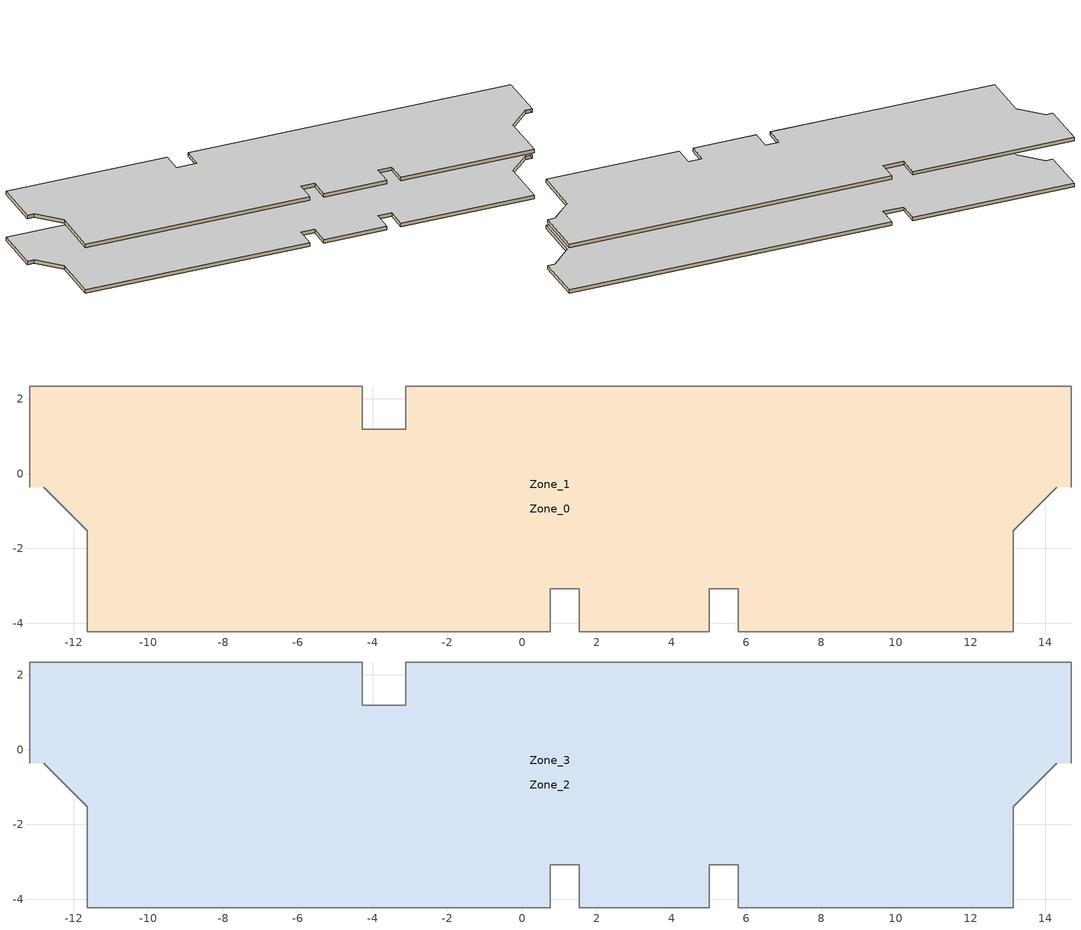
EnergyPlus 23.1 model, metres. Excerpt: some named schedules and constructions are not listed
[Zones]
Zone_0
 floor ground (Zone_0:f21UnderGroundSlabCF): -3.12,1.18 -3.12,2.34 14.68,2.34 14.68,-0.36 14.3,-0.36 13.14,-1.53 13.14,-4.23 5.78,-4.23 5.78,-3.07 5.01,-3.07 5.01,-4.23 1.52,-4.23 1.52,-3.07 0.75,-3.07 0.75,-4.23 -11.63,-4.23 -11.63,-1.53 -12.79,-0.36 -13.18,-0.36 -13.18,2.34 -4.28,2.34 -4.28,1.18 z-0.08
 wall to Zone_1 (Interior Partition (Mass)): 14.68,-0.36 14.68,2.34 -3.12,2.34 -3.12,1.18 -4.28,1.18 -4.28,2.34 -13.18,2.34 -13.18,-0.36 / -12.79,-0.36 -11.63,-1.53 -11.63,-4.23 0.75,-4.23 0.75,-3.07 1.52,-3.07 1.52,-4.23 5.01,-4.23 5.01,-3.07 5.78,-3.07 5.78,-4.23 13.14,-4.23 13.14,-1.53 14.3,-0.36 z-0.08:0.12
 ceiling to Zone_1 (Interior Slab (Mass)): -3.12,1.18 -4.28,1.18 -4.28,2.34 -13.18,2.34 -13.18,-0.36 -12.79,-0.36 -11.63,-1.53 -11.63,-4.23 0.75,-4.23 0.75,-3.07 1.52,-3.07 1.52,-4.23 5.01,-4.23 5.01,-3.07 5.78,-3.07 5.78,-4.23 13.14,-4.23 13.14,-1.53 14.3,-0.36 14.68,-0.36 14.68,2.34 -3.12,2.34 z0.12
Zone_1
 floor ground (Zone_1:f21UnderGroundSlabCF): -3.12,1.18 -3.12,2.34 14.68,2.34 14.68,-0.36 14.3,-0.36 13.14,-1.53 13.14,-4.23 5.78,-4.23 5.78,-3.07 5.01,-3.07 5.01,-4.23 1.52,-4.23 1.52,-3.07 0.75,-3.07 0.75,-4.23 -11.63,-4.23 -11.63,-1.53 -12.79,-0.36 -13.18,-0.36 -13.18,2.34 -4.28,2.34 -4.28,1.18 z-0.08
Zone_2
 floor to Zone_3 (Interior Slab (Mass)_FLIPPED): -3.12,1.18 -3.12,2.34 14.68,2.34 14.68,-0.36 14.3,-0.36 13.14,-1.53 13.14,-4.23 5.78,-4.23 5.78,-3.07 5.01,-3.07 5.01,-4.23 1.52,-4.23 1.52,-3.07 0.75,-3.07 0.75,-4.23 -11.63,-4.23 -11.63,-1.53 -12.79,-0.36 -13.18,-0.36 -13.18,2.34 -4.28,2.34 -4.28,1.18 z2.59
 wall to Zone_3 (Interior Partition (Mass)): 14.68,-0.36 14.68,2.34 -3.12,2.34 -3.12,1.18 -4.28,1.18 -4.28,2.34 -13.18,2.34 -13.18,-0.36 / -12.79,-0.36 -11.63,-1.53 -11.63,-4.23 0.75,-4.23 0.75,-3.07 1.52,-3.07 1.52,-4.23 5.01,-4.23 5.01,-3.07 5.78,-3.07 5.78,-4.23 13.14,-4.23 13.14,-1.53 14.3,-0.36 z2.59:2.79
 ceiling to Zone_3 (Interior Slab (Mass)): -3.12,1.18 -4.28,1.18 -4.28,2.34 -13.18,2.34 -13.18,-0.36 -12.79,-0.36 -11.63,-1.53 -11.63,-4.23 0.75,-4.23 0.75,-3.07 1.52,-3.07 1.52,-4.23 5.01,-4.23 5.01,-3.07 5.78,-3.07 5.78,-4.23 13.14,-4.23 13.14,-1.53 14.3,-0.36 14.68,-0.36 14.68,2.34 -3.12,2.34 z2.79
Zone_3
[Schedule:Day:Hourly]
2bd86534-4181-4e99-a3cd-28d378ac1402: Fraction, 1, 1, 1, 1, 1, 1, 1, 1, 0, 1, 1, 1, 1, 1, 1, 1, 1, 0, 1, 1, 1, 1, 1, 1
66c86ae1-5e43-4b71-93cb-bae45d959ad7: Fraction, 1, 1, 1, 1, 1, 1, 1, 1, 0, 0, 1, 1, 1, 1, 1, 1, 0, 0, 0, 0, 0, 0, 1, 1
045de047-22a5-4a90-b7b3-cf1eb05cef22: Fraction, 1, 1, 1, 1, 1, 1, 1, 0, 0, 0, 1, 1, 1, 0, 0, 0, 0, 1, 1, 1, 1, 1, 1, 1
e7f74120-9d63-4a36-ab36-1a4fc9cdbd2c: Fraction, 1, 1, 1, 1, 1, 1, 1, 1, 0, 0, 1, 1, 1, 1, 1, 1, 1, 0, 0, 0, 0, 0, 0, 1
e671f743-a171-429a-bed1-d6a67a00d9d5: Fraction, 1, 1, 1, 1, 0, 1, 1, 0, 0, 0, 0, 1, 1, 1, 1, 1, 0, 0, 0, 0, 0, 0, 0, 0
34f5285f-851c-4906-8dfd-2793a888aaac: Fraction, 0, 0, 0, 0, 0, 1, 1, 1, 0, 0, 0, 0, 0, 1, 0, 0, 0, 0, 0, 0, 0, 0, 0, 0
7e4b2431-a92c-49b9-b1d6-c385a8660f19: Fraction, 1, 1, 1, 1, 1, 1, 1, 1, 0, 0, 1, 1, 1, 1, 0, 0, 0, 0, 0, 0, 0, 0, 0, 0
18f68f57-d45d-45ed-bc88-365d76e5edac: Fraction, 0, 0, 0, 0, 0, 0, 0, 1, 0, 0, 0, 0, 0, 1, 0, 0, 0, 0, 0, 0, 0, 0, 1, 1
b6d31450-bda1-4964-892e-5050aa758c2c: Fraction, 1, 1, 1, 1, 1, 1, 1, 1, 0, 0, 0, 1, 0, 0, 0, 0, 0, 0, 0, 0, 0, 1, 1, 1
2b3c4a74-8b55-4ed1-a48b-883f575b50bd: Fraction, 1, 1, 1, 1, 1, 1, 1, 1, 0, 0, 0, 0, 1, 1, 1, 0, 0, 0, 0, 0, 0, 0, 1, 1
4d9f8f45-710f-42b6-bc5a-ae5538076bed: Fraction, 1, 1, 1, 1, 1, 1, 1, 1, 1, 0, 0, 0, 0, 0, 0, 0, 1, 1, 1, 1, 1, 1, 1, 1
7b6f5969-6e9d-4e31-83f8-cbfd3d8f1ee5: Fraction, 1, 1, 1, 1, 1, 1, 1, 1, 1, 0, 0, 0, 1, 1, 0, 0, 0, 0, 0, 1, 1, 1, 1, 1
d639d5a5-48d9-4be9-94c1-00be6beb3231: Fraction, 1, 1, 1, 1, 1, 1, 1, 1, 0, 1, 0, 0, 1, 1, 1, 1, 1, 1, 1, 1, 1, 1, 1, 1
0ab42fc6-8575-41d3-9d2b-da1dbde60e77: Fraction, 1, 1, 1, 1, 1, 1, 1, 1, 0, 0, 1, 0, 0, 0, 0, 0, 0, 0, 1, 1, 1, 1, 1, 1
0ba98ce9-c3f8-4b33-9f43-a603881a1f61: Fraction, 1, 1, 1, 1, 1, 1, 1, 1, 1, 0, 0, 0, 0, 1, 0, 0, 0, 0, 1, 1, 1, 1, 1, 1
d286b228-48cb-49fe-8f7e-8a35b57379ef: Fraction, 1, 1, 1, 1, 1, 1, 1, 1, 1, 0, 0, 0, 1, 0, 0, 0, 0, 0, 0, 0, 0, 0, 0, 1
e8fbf817-1bae-4f67-ab12-1d0c4ca7b79d: Fraction, 1, 1, 1, 1, 1, 1, 1, 1, 1, 0, 0, 0, 1, 1, 1, 1, 0, 1, 1, 1, 1, 1, 1, 1
14700e7e-194d-4da0-954c-0df0ed01f85b: Fraction, 1, 1, 1, 1, 1, 1, 1, 1, 0, 0, 1, 1, 0, 0, 0, 0, 1, 1, 1, 1, 1, 1, 1, 1
54d0f479-f92a-4ca9-b743-3f6ac3107a73: Fraction, 1, 1, 1, 1, 1, 1, 1, 1, 0, 0, 0, 0, 1, 1, 1, 1, 1, 1, 1, 1, 1, 1, 1, 1
d6e4fbde-ddd8-4199-83a4-2d6f8621f501: Fraction, 1, 1, 1, 1, 1, 1, 1, 1, 0, 0, 0, 0, 0, 0, 0, 1, 1, 1, 1, 1, 1, 1, 1, 1
141e316e-ef2a-4da4-b4f7-fd87c0098274: Fraction, 1, 1, 1, 1, 1, 1, 1, 1, 1, 1, 1, 1, 1, 1, 1, 0, 0, 0, 1, 1, 1, 1, 1, 1
999286ee-f318-4a6e-b003-1e8c6ec58065: Fraction, 1, 1, 1, 1, 1, 1, 1, 1, 0, 1, 1, 1, 1, 1, 1, 1, 1, 1, 1, 1, 1, 1, 1, 1
35f127c9-2228-46e0-bab9-f400ec9984d6: Fraction, 1, 1, 1, 1, 1, 1, 1, 1, 1, 0, 0, 0, 0, 0, 0, 0, 1, 1, 0, 0, 0, 0, 1, 1
5183e874-4b1b-4910-b6a9-a2fcc467ed76: Fraction, 1, 1, 1, 1, 1, 1, 1, 1, 1, 0, 0, 0, 0, 0, 0, 0, 0, 0, 0, 1, 1, 1, 1, 1
1a53b12e-97b5-4e04-8d02-f67dd9795df9: Fraction, 1, 1, 1, 1, 1, 1, 1, 0, 0, 0, 1, 1, 1, 1, 1, 1, 1, 0, 0, 0, 0, 0, 0, 0
5a655554-f5c3-4edb-a75b-37f179d81b7b: Fraction, 0, 1, 1, 1, 1, 1, 1, 1, 0, 0, 1, 0, 1, 1, 1, 0, 0, 0, 0, 0, 0, 0, 0, 1
19184b99-762f-4926-8548-8c1614a6db40: Fraction, 1, 1, 1, 1, 1, 1, 1, 1, 0, 0, 0, 1, 1, 1, 0, 0, 0, 1, 1, 1, 1, 1, 1, 1
2433b8e9-1c6a-4df1-83ab-3c6544d34019: Fraction, 1, 1, 1, 1, 1, 1, 1, 1, 1, 0, 0, 0, 0, 0, 0, 0, 0, 0, 0, 0, 0, 1, 1, 1
2074326f-e9dc-4f5f-a5d0-fbf5a298d041: Fraction, 1, 1, 1, 1, 1, 1, 1, 1, 0, 0, 1, 1, 1, 1, 1, 1, 1, 1, 0, 0, 0, 0, 1, 1
7d60bc45-5796-4def-9720-f2aae2197599: Fraction, 1, 1, 1, 1, 1, 1, 1, 1, 0, 0, 1, 0, 0, 0, 1, 1, 1, 1, 1, 1, 1, 1, 1, 1
be4b286f-7889-4ba9-bc49-1a8fa7f9d563: Fraction, 1, 1, 1, 1, 1, 1, 1, 1, 0, 0, 0, 0, 0, 0, 0, 0, 0, 1, 1, 1, 1, 1, 1, 1
eb66c7a4-156e-4b16-850d-ced058a6f478: Fraction, 1, 1, 1, 1, 1, 1, 1, 1, 0, 0, 0, 1, 1, 0, 0, 0, 0, 0, 0, 0, 1, 1, 1, 1
6e901cc3-bafb-4efb-96ed-7657097eee9d: Fraction, 1, 1, 1, 1, 1, 1, 1, 1, 0, 0, 1, 1, 1, 1, 0, 0, 1, 0, 0, 0, 0, 1, 1, 1
6ae9499f-60b8-4efd-86e3-190a8aebfaa8: Fraction, 1, 1, 1, 1, 1, 1, 1, 1, 1, 0, 1, 1, 1, 1, 1, 1, 1, 0, 0, 0, 0, 0, 1, 1
47850761-5684-495b-bc64-830e4fa9b8e2: Fraction, 1, 1, 1, 1, 1, 1, 1, 1, 0, 0, 1, 1, 1, 0, 1, 1, 0, 0, 1, 1, 1, 1, 1, 1
0e9b0a3a-6fef-42f9-907e-355a3aee525d: Fraction, 1, 1, 1, 1, 1, 1, 1, 1, 1, 0, 0, 0, 0, 1, 0, 0, 0, 0, 0, 0, 0, 1, 1, 1
6ede5c4a-0bfa-486a-9cfa-7946ee9e0228: Fraction, 1, 1, 1, 1, 1, 1, 1, 1, 0, 0, 0, 1, 1, 1, 1, 0, 0, 0, 0, 0, 0, 0, 0, 0
6ee4a996-b1c0-48f9-b8ff-b70e111c41a6: Fraction, 0, 1, 1, 1, 1, 1, 1, 0, 0, 0, 1, 1, 1, 1, 0, 0, 0, 0, 0, 0, 1, 1, 1, 0
07922edb-33af-4f3d-9447-4bf7b65bb3b5: Fraction, 0, 0, 0, 0, 0, 0, 0, 0, 0, 0, 0, 1, 1, 0, 0, 1, 0, 0, 0, 0, 0, 0, 0, 0
b2a0aea5-19fa-4e4f-a51a-52338e6e166d: Fraction, 0, 0, 0, 0, 0, 0, 0, 0, 0, 0, 0, 1, 1, 1, 1, 0, 0, 0, 0, 0, 0, 0, 0, 0
2a162be9-bf89-4020-86be-4880ae7dfc98: Fraction, 0, 0, 0, 0, 0, 0, 0, 0, 0, 0, 0, 1, 0, 0, 0, 0, 0, 0, 0, 0, 0, 0, 0, 0
2d82b5f0-4b32-4188-92c0-c0ef5c57d03b: Fraction, 0, 0, 0, 0, 1, 0, 0, 0, 0, 0, 0, 1, 1, 1, 0, 0, 0, 0, 0, 0, 0, 0, 0, 0
5afacdba-7fd5-4387-8349-1dc733a30a21: Fraction, 0, 0, 0, 0, 1, 0, 0, 0, 0, 0, 0, 1, 1, 1, 0, 1, 1, 1, 0, 0, 1, 1, 1, 1
1d51a316-8471-40fa-98fe-79e62228d0d2: Fraction, 1, 1, 1, 1, 1, 1, 1, 1, 1, 1, 1, 1, 1, 1, 1, 1, 1, 1, 1, 1, 1, 1, 1, 1
6f78f712-0f8f-4696-9eff-b890b4164685: Fraction, 1, 1, 1, 0, 1, 1, 1, 1, 0, 1, 1, 1, 1, 1, 1, 1, 1, 1, 1, 1, 1, 1, 1, 1
3ef2c776-71ff-4542-af9f-9d0f23b268be: Fraction, 1, 1, 1, 1, 1, 1, 1, 1, 1, 0, 0, 0, 1, 1, 0, 0, 1, 1, 1, 1, 1, 1, 1, 1
18b896ec-4f5b-410e-913c-6a1a7c58bcf7: Fraction, 1, 1, 1, 1, 1, 1, 1, 1, 1, 0, 0, 1, 1, 0, 1, 0, 1, 1, 0, 1, 0, 0, 1, 0
51adb836-2937-4849-a68e-b5aca71f5153: Fraction, 0, 1, 1, 1, 1, 1, 1, 1, 1, 1, 1, 1, 1, 0, 0, 0, 0, 0, 0, 0, 1, 1, 1, 1
516a7113-41f0-4ee9-880e-8e8929a826b4: Fraction, 1, 1, 1, 1, 1, 1, 1, 1, 1, 1, 1, 1, 0, 0, 0, 0, 0, 0, 0, 1, 1, 1, 1, 1
74dc4cc3-83d7-4675-a697-c7090b3857ee: Fraction, 1, 1, 1, 1, 1, 1, 1, 1, 1, 1, 1, 1, 1, 1, 0, 1, 1, 1, 0, 1, 1, 1, 1, 1
d86ffb7a-a5ae-4adc-9c21-45c160c97eed: Fraction, 1, 1, 1, 1, 1, 1, 1, 1, 1, 0, 0, 0, 0, 0, 0, 0, 0, 0, 0, 0, 1, 1, 1, 1
cd445bd3-e55a-4ed0-a0a8-6fd790d08495: Fraction, 1, 1, 1, 1, 1, 1, 1, 1, 0, 0, 0, 0, 1, 1, 1, 1, 0, 0, 0, 0, 0, 0, 1, 0
37f8b9cc-4bee-4416-adcc-142725fb9bab: Fraction, 1, 1, 1, 1, 1, 1, 1, 1, 1, 1, 0, 1, 1, 1, 1, 0, 0, 0, 0, 0, 1, 1, 1, 0
f78ad61d-dfd2-4a14-a272-efd6d9fa9966: Fraction, 1, 1, 1, 1, 1, 1, 1, 1, 1, 0, 0, 0, 0, 1, 1, 1, 1, 1, 1, 1, 1, 1, 1, 1
117285d3-bfcf-46e7-9516-e3b35d56039c: Fraction, 1, 1, 1, 1, 1, 1, 1, 1, 1, 1, 0, 0, 0, 0, 0, 0, 0, 1, 0, 1, 1, 1, 1, 1
f8a2cfd4-a3d0-4199-98d2-e27f0eb317fe: Fraction, 1, 1, 1, 1, 1, 1, 1, 1, 0, 0, 0, 0, 0, 0, 0, 0, 0, 0, 0, 1, 1, 1, 1, 1
4c29b148-9f94-4cbf-9262-868cfe786915: Fraction, 1, 1, 1, 1, 1, 1, 1, 1, 0, 0, 0, 0, 1, 0, 1, 0, 1, 1, 1, 1, 0, 1, 1, 1
72246f3f-8706-4514-8907-376346383f5f: Fraction, 1, 1, 1, 1, 1, 1, 1, 1, 0, 0, 0, 0, 1, 0, 0, 0, 0, 0, 0, 0, 0, 1, 1, 1
d312a23b-51bc-4c57-afaa-88e47a1f3e4c: Fraction, 1, 1, 1, 1, 1, 1, 1, 1, 0, 0, 0, 1, 0, 1, 1, 0, 0, 0, 0, 0, 0, 0, 0, 1
743fb035-7061-4b58-928f-54303a77ab4c: Fraction, 1, 1, 0, 0, 1, 1, 0, 1, 0, 0, 0, 0, 1, 0, 0, 0, 0, 0, 0, 0, 0, 0, 0, 0
fb5e09d2-8f81-44a6-b814-5dc01fab9666: Fraction, 0, 0, 1, 0, 0, 0, 1, 0, 0, 0, 0, 0, 0, 1, 1, 0, 0, 0, 0, 0, 0, 0, 0, 0
8dbbae1d-5101-4069-b1f7-bf17d1b04f24: Fraction, 0, 0, 0, 0, 0, 0, 0, 0, 0, 0, 0, 1, 1, 1, 1, 1, 0, 0, 0, 0, 0, 0, 1, 0
be925690-446b-45ee-b00c-e7a6b0739b5a: Fraction, 1, 1, 0, 0, 1, 0, 0, 1, 0, 0, 0, 1, 1, 1, 1, 0, 0, 0, 0, 0, 0, 0, 0, 0
27e3ebdb-ad4e-4947-b928-0c3bc2c9670c: Fraction, 0, 1, 0, 1, 1, 1, 1, 1, 0, 0, 0, 1, 1, 1, 1, 1, 0, 0, 0, 0, 0, 0, 0, 0
791c14b4-ddd0-4041-bf49-3f11275c2069: Fraction, 0, 1, 1, 1, 1, 1, 1, 1, 0, 0, 0, 0, 1, 1, 1, 1, 0, 0, 0, 0, 0, 0, 0, 0
25ef3f7e-85c7-4c0e-b391-d9d0fb7738b0: Fraction, 0, 0, 0, 1, 1, 0, 0, 1, 0, 0, 0, 1, 1, 1, 1, 1, 0, 0, 0, 0, 0, 0, 0, 0
15a8ba29-2b9d-4569-b55a-24c1871b45b6: Fraction, 0, 1, 1, 1, 1, 0, 0, 1, 0, 0, 0, 0, 0, 0, 0, 0, 0, 0, 0, 0, 0, 0, 1, 1
[Schedule:Week:Daily]
CoolAvail_Zone_0_35; CoolAvail_Zone_1_35: 0cea21e8-f619-4de8-a903-c2eeb341276a, cbf6b76e-ff55-4117-a093-146c9b3daa1a, 9a49b87d-85d2-4786-a2e3-a71ff64265ed, 331d27c2-df4e-48ae-bbdf-abcb952ecdd8, 400585f7-7f9a-41de-9a3e-522122068377, 3d3444c0-9543-43c8-82c7-d1f5a8ce1319, 03ad8608-ac4c-48cc-8aa8-e97597ea4030, 0cea21e8-f619-4de8-a903-c2eeb341276a, 0cea21e8-f619-4de8-a903-c2eeb341276a, 0cea21e8-f619-4de8-a903-c2eeb341276a, 0cea21e8-f619-4de8-a903-c2eeb341276a, 0cea21e8-f619-4de8-a903-c2eeb341276a
CoolAvail_Zone_0_36; CoolAvail_Zone_1_36: 98fe449e-9485-4948-97cb-7299e6a8bbcf, d121ed59-0e62-42ff-b0bc-9c7a6ebabda2, 085aeec9-63be-4f82-bb67-bea9157745dc, 050b30e1-108a-4d9f-8a6e-fbb15b78bddb, 7a6c4cd8-1e96-4bf8-9e04-b81061aab7da, 74f7db84-95d6-4d80-8f4c-49360a507ac2, bb742cdd-9e57-45ab-b84f-805dae8ed918, 98fe449e-9485-4948-97cb-7299e6a8bbcf, 98fe449e-9485-4948-97cb-7299e6a8bbcf, 98fe449e-9485-4948-97cb-7299e6a8bbcf, 98fe449e-9485-4948-97cb-7299e6a8bbcf, 98fe449e-9485-4948-97cb-7299e6a8bbcf
CoolAvail_Zone_0_37; CoolAvail_Zone_1_37: 8b592837-b0ed-4772-b68c-6bce57264ab9, 88312ab6-b42b-40da-8a55-2ab6eb2ecc71, da0ff184-4613-4f0f-803e-1cd493256563, 77c66fc2-7dc2-4bcb-be41-aacddc86e588, bfee410a-0d84-4846-bb07-1ca3254dbb6f, c4979bbe-f962-4f51-a79a-f8ffd58dfe2b, 58ce3a92-b36e-48a7-82cc-e073a81d36ae, 8b592837-b0ed-4772-b68c-6bce57264ab9, 8b592837-b0ed-4772-b68c-6bce57264ab9, 8b592837-b0ed-4772-b68c-6bce57264ab9, 8b592837-b0ed-4772-b68c-6bce57264ab9, 8b592837-b0ed-4772-b68c-6bce57264ab9
CoolAvail_Zone_0_38; CoolAvail_Zone_1_38: 51ec9d40-3cb1-448e-8a6f-abe33f918b9f, 19b4f7d1-cd26-4c4d-8c98-0a3f564ea6e6, 98fe449e-9485-4948-97cb-7299e6a8bbcf, d0704d30-80b9-4013-943d-0442a1a0c9d0, a251b8cf-80d1-40ca-b26e-49736d6dfb6b, f10f0450-1ccd-437c-b07b-5448fd6e77ea, c1783715-414b-4b18-a9c3-2d0b3d5fcf3b, 51ec9d40-3cb1-448e-8a6f-abe33f918b9f, 51ec9d40-3cb1-448e-8a6f-abe33f918b9f, 51ec9d40-3cb1-448e-8a6f-abe33f918b9f, 51ec9d40-3cb1-448e-8a6f-abe33f918b9f, 51ec9d40-3cb1-448e-8a6f-abe33f918b9f
CoolAvail_Zone_0_39; CoolAvail_Zone_1_39: 855ed5ed-30ef-4e46-8714-535e94b52b45, b06df86b-5ec6-42fe-a5b0-bdcceda33a1f, 221ae4a8-9283-4e70-b2d0-ac4cc078e6b7, 7bc44d9c-2dd6-4cf1-b985-b398f939295e, 29e7a371-b015-4a47-8352-63e528a64c68, 061ddf97-1580-40bb-896f-b484f95c0e9e, 8b592837-b0ed-4772-b68c-6bce57264ab9, 855ed5ed-30ef-4e46-8714-535e94b52b45, 855ed5ed-30ef-4e46-8714-535e94b52b45, 855ed5ed-30ef-4e46-8714-535e94b52b45, 855ed5ed-30ef-4e46-8714-535e94b52b45, 855ed5ed-30ef-4e46-8714-535e94b52b45
CoolAvail_Zone_0_40; CoolAvail_Zone_1_40: ad07e1bf-17a1-45b8-bcfc-b197aba02226, 40f1ff27-a46d-46ac-8ca5-a5536820c309, fc1d9dd1-21ad-4a95-9f2e-5e8274befcc1, c2285b3f-efe9-4493-a982-2772af02c690, 55576e11-fad3-40ee-a601-3946686001be, 093dd5ee-b95c-4b76-b778-622d8365e21c, a12603fa-ef96-446a-99a1-5f10609f35af, ad07e1bf-17a1-45b8-bcfc-b197aba02226, ad07e1bf-17a1-45b8-bcfc-b197aba02226, ad07e1bf-17a1-45b8-bcfc-b197aba02226, ad07e1bf-17a1-45b8-bcfc-b197aba02226, ad07e1bf-17a1-45b8-bcfc-b197aba02226
CoolAvail_Zone_0_41; CoolAvail_Zone_1_41: 854e226a-026e-43ef-a1ea-33e3688660b9, c25f2058-4b21-4038-bb6d-bd8693a404cd, 934d6da4-60ab-4990-8626-78201743b954, 09d483ca-3249-487d-9540-ba62ee16fc1f, 002c1084-b450-45f3-8b09-809778003b8f, 2bd86534-4181-4e99-a3cd-28d378ac1402, 66c86ae1-5e43-4b71-93cb-bae45d959ad7, 854e226a-026e-43ef-a1ea-33e3688660b9, 854e226a-026e-43ef-a1ea-33e3688660b9, 854e226a-026e-43ef-a1ea-33e3688660b9, 854e226a-026e-43ef-a1ea-33e3688660b9, 854e226a-026e-43ef-a1ea-33e3688660b9
CoolAvail_Zone_0_42: 045de047-22a5-4a90-b7b3-cf1eb05cef22, e7f74120-9d63-4a36-ab36-1a4fc9cdbd2c, e671f743-a171-429a-bed1-d6a67a00d9d5, 34f5285f-851c-4906-8dfd-2793a888aaac, 7e4b2431-a92c-49b9-b1d6-c385a8660f19, 18f68f57-d45d-45ed-bc88-365d76e5edac, b6d31450-bda1-4964-892e-5050aa758c2c, 045de047-22a5-4a90-b7b3-cf1eb05cef22, 045de047-22a5-4a90-b7b3-cf1eb05cef22, 045de047-22a5-4a90-b7b3-cf1eb05cef22, 045de047-22a5-4a90-b7b3-cf1eb05cef22, 045de047-22a5-4a90-b7b3-cf1eb05cef22
CoolAvail_Zone_0_43: 2b3c4a74-8b55-4ed1-a48b-883f575b50bd, 4d9f8f45-710f-42b6-bc5a-ae5538076bed, 7b6f5969-6e9d-4e31-83f8-cbfd3d8f1ee5, d639d5a5-48d9-4be9-94c1-00be6beb3231, 0ab42fc6-8575-41d3-9d2b-da1dbde60e77, 0ba98ce9-c3f8-4b33-9f43-a603881a1f61, d286b228-48cb-49fe-8f7e-8a35b57379ef, 2b3c4a74-8b55-4ed1-a48b-883f575b50bd, 2b3c4a74-8b55-4ed1-a48b-883f575b50bd, 2b3c4a74-8b55-4ed1-a48b-883f575b50bd, 2b3c4a74-8b55-4ed1-a48b-883f575b50bd, 2b3c4a74-8b55-4ed1-a48b-883f575b50bd
CoolAvail_Zone_0_44: e8fbf817-1bae-4f67-ab12-1d0c4ca7b79d, 14700e7e-194d-4da0-954c-0df0ed01f85b, 54d0f479-f92a-4ca9-b743-3f6ac3107a73, d6e4fbde-ddd8-4199-83a4-2d6f8621f501, 141e316e-ef2a-4da4-b4f7-fd87c0098274, 999286ee-f318-4a6e-b003-1e8c6ec58065, 35f127c9-2228-46e0-bab9-f400ec9984d6, e8fbf817-1bae-4f67-ab12-1d0c4ca7b79d, e8fbf817-1bae-4f67-ab12-1d0c4ca7b79d, e8fbf817-1bae-4f67-ab12-1d0c4ca7b79d, e8fbf817-1bae-4f67-ab12-1d0c4ca7b79d, e8fbf817-1bae-4f67-ab12-1d0c4ca7b79d
CoolAvail_Zone_0_45: 5183e874-4b1b-4910-b6a9-a2fcc467ed76, 613307c2-8aa6-4c91-907b-bb0af9b47a1f, 1a53b12e-97b5-4e04-8d02-f67dd9795df9, 5a655554-f5c3-4edb-a75b-37f179d81b7b, 221ae4a8-9283-4e70-b2d0-ac4cc078e6b7, 19184b99-762f-4926-8548-8c1614a6db40, 5183e874-4b1b-4910-b6a9-a2fcc467ed76, 5183e874-4b1b-4910-b6a9-a2fcc467ed76, 5183e874-4b1b-4910-b6a9-a2fcc467ed76, 5183e874-4b1b-4910-b6a9-a2fcc467ed76, 5183e874-4b1b-4910-b6a9-a2fcc467ed76, 5183e874-4b1b-4910-b6a9-a2fcc467ed76
CoolAvail_Zone_0_46: 2433b8e9-1c6a-4df1-83ab-3c6544d34019, e7f74120-9d63-4a36-ab36-1a4fc9cdbd2c, 2074326f-e9dc-4f5f-a5d0-fbf5a298d041, 7d60bc45-5796-4def-9720-f2aae2197599, be4b286f-7889-4ba9-bc49-1a8fa7f9d563, eb66c7a4-156e-4b16-850d-ced058a6f478, 6e901cc3-bafb-4efb-96ed-7657097eee9d, 2433b8e9-1c6a-4df1-83ab-3c6544d34019, 2433b8e9-1c6a-4df1-83ab-3c6544d34019, 2433b8e9-1c6a-4df1-83ab-3c6544d34019, 2433b8e9-1c6a-4df1-83ab-3c6544d34019, 2433b8e9-1c6a-4df1-83ab-3c6544d34019
CoolAvail_Zone_0_47: 6ae9499f-60b8-4efd-86e3-190a8aebfaa8, 47850761-5684-495b-bc64-830e4fa9b8e2, 0e9b0a3a-6fef-42f9-907e-355a3aee525d, 6ede5c4a-0bfa-486a-9cfa-7946ee9e0228, 6ee4a996-b1c0-48f9-b8ff-b70e111c41a6, 07922edb-33af-4f3d-9447-4bf7b65bb3b5, b2a0aea5-19fa-4e4f-a51a-52338e6e166d, 6ae9499f-60b8-4efd-86e3-190a8aebfaa8, 6ae9499f-60b8-4efd-86e3-190a8aebfaa8, 6ae9499f-60b8-4efd-86e3-190a8aebfaa8, 6ae9499f-60b8-4efd-86e3-190a8aebfaa8, 6ae9499f-60b8-4efd-86e3-190a8aebfaa8
CoolAvail_Zone_0_48: 2a162be9-bf89-4020-86be-4880ae7dfc98, 2d82b5f0-4b32-4188-92c0-c0ef5c57d03b, 5afacdba-7fd5-4387-8349-1dc733a30a21, 1d51a316-8471-40fa-98fe-79e62228d0d2, 6f78f712-0f8f-4696-9eff-b890b4164685, 3ef2c776-71ff-4542-af9f-9d0f23b268be, 18b896ec-4f5b-410e-913c-6a1a7c58bcf7, 2a162be9-bf89-4020-86be-4880ae7dfc98, 2a162be9-bf89-4020-86be-4880ae7dfc98, 2a162be9-bf89-4020-86be-4880ae7dfc98, 2a162be9-bf89-4020-86be-4880ae7dfc98, 2a162be9-bf89-4020-86be-4880ae7dfc98
CoolAvail_Zone_0_49: 51adb836-2937-4849-a68e-b5aca71f5153, 516a7113-41f0-4ee9-880e-8e8929a826b4, 74dc4cc3-83d7-4675-a697-c7090b3857ee, d86ffb7a-a5ae-4adc-9c21-45c160c97eed, cd445bd3-e55a-4ed0-a0a8-6fd790d08495, 37f8b9cc-4bee-4416-adcc-142725fb9bab, f78ad61d-dfd2-4a14-a272-efd6d9fa9966, 51adb836-2937-4849-a68e-b5aca71f5153, 51adb836-2937-4849-a68e-b5aca71f5153, 51adb836-2937-4849-a68e-b5aca71f5153, 51adb836-2937-4849-a68e-b5aca71f5153, 51adb836-2937-4849-a68e-b5aca71f5153
CoolAvail_Zone_0_50: 117285d3-bfcf-46e7-9516-e3b35d56039c, fc1d9dd1-21ad-4a95-9f2e-5e8274befcc1, f8a2cfd4-a3d0-4199-98d2-e27f0eb317fe, 4c29b148-9f94-4cbf-9262-868cfe786915, 72246f3f-8706-4514-8907-376346383f5f, d312a23b-51bc-4c57-afaa-88e47a1f3e4c, 743fb035-7061-4b58-928f-54303a77ab4c, 117285d3-bfcf-46e7-9516-e3b35d56039c, 117285d3-bfcf-46e7-9516-e3b35d56039c, 117285d3-bfcf-46e7-9516-e3b35d56039c, 117285d3-bfcf-46e7-9516-e3b35d56039c, 117285d3-bfcf-46e7-9516-e3b35d56039c
CoolAvail_Zone_0_51: fb5e09d2-8f81-44a6-b814-5dc01fab9666, 8dbbae1d-5101-4069-b1f7-bf17d1b04f24, be925690-446b-45ee-b00c-e7a6b0739b5a, 27e3ebdb-ad4e-4947-b928-0c3bc2c9670c, 791c14b4-ddd0-4041-bf49-3f11275c2069, 25ef3f7e-85c7-4c0e-b391-d9d0fb7738b0, 513296c7-829c-4431-8b6c-4b8a78cb0fb9, fb5e09d2-8f81-44a6-b814-5dc01fab9666, fb5e09d2-8f81-44a6-b814-5dc01fab9666, fb5e09d2-8f81-44a6-b814-5dc01fab9666, fb5e09d2-8f81-44a6-b814-5dc01fab9666, fb5e09d2-8f81-44a6-b814-5dc01fab9666
CoolAvail_Zone_0_52: 15a8ba29-2b9d-4569-b55a-24c1871b45b6, 15a8ba29-2b9d-4569-b55a-24c1871b45b6, 15a8ba29-2b9d-4569-b55a-24c1871b45b6, 15a8ba29-2b9d-4569-b55a-24c1871b45b6, 15a8ba29-2b9d-4569-b55a-24c1871b45b6, 15a8ba29-2b9d-4569-b55a-24c1871b45b6, 15a8ba29-2b9d-4569-b55a-24c1871b45b6, 15a8ba29-2b9d-4569-b55a-24c1871b45b6, 15a8ba29-2b9d-4569-b55a-24c1871b45b6, 15a8ba29-2b9d-4569-b55a-24c1871b45b6, 15a8ba29-2b9d-4569-b55a-24c1871b45b6, 15a8ba29-2b9d-4569-b55a-24c1871b45b6
CoolAvail_Zone_1_0: 101b5d85-50e2-47d6-a2b9-fdca6b40efff, c4979bbe-f962-4f51-a79a-f8ffd58dfe2b, 9d52a159-04fd-4f9d-85af-d12cfab4f341, 1c073a8d-68b4-4047-8a2d-041e5d47b466, 846caad7-d875-4e8c-8c7c-f7d525063702, 1a36a5c5-7556-4830-a8d0-f64b808e300a, 85886e61-1467-4d3c-925d-2f48c74eecbd, 101b5d85-50e2-47d6-a2b9-fdca6b40efff, 101b5d85-50e2-47d6-a2b9-fdca6b40efff, 101b5d85-50e2-47d6-a2b9-fdca6b40efff, 101b5d85-50e2-47d6-a2b9-fdca6b40efff, 101b5d85-50e2-47d6-a2b9-fdca6b40efff
CoolAvail_Zone_1_1: 9a49b87d-85d2-4786-a2e3-a71ff64265ed, 843b071a-27b3-43d5-8c5a-d1523ee4a428, 44f65347-1504-40d6-9b11-89126dd36c03, e79ef82f-a267-486e-9736-37d40e09839b, d3489c97-1c63-4be9-bd51-77495e3010e9, af39a9be-ab1c-46e7-80a8-ba31145886c8, 20e1f370-967a-4ac7-88b2-b8ff0b045305, 9a49b87d-85d2-4786-a2e3-a71ff64265ed, 9a49b87d-85d2-4786-a2e3-a71ff64265ed, 9a49b87d-85d2-4786-a2e3-a71ff64265ed, 9a49b87d-85d2-4786-a2e3-a71ff64265ed, 9a49b87d-85d2-4786-a2e3-a71ff64265ed
CoolAvail_Zone_1_2: b928fe54-2686-44c6-8893-cf3befaafa64, 4eea1c81-fdf4-4d32-8908-5bfd24ec61f0, d3489c97-1c63-4be9-bd51-77495e3010e9, 31c6d66f-3bc0-4656-914a-27273c612fc0, c4979bbe-f962-4f51-a79a-f8ffd58dfe2b, 9e243a38-bb34-4db3-a9f6-a3daf1d2d3e8, a8ed7ce0-6275-4bb7-bf0b-45945df8be19, b928fe54-2686-44c6-8893-cf3befaafa64, b928fe54-2686-44c6-8893-cf3befaafa64, b928fe54-2686-44c6-8893-cf3befaafa64, b928fe54-2686-44c6-8893-cf3befaafa64, b928fe54-2686-44c6-8893-cf3befaafa64
CoolAvail_Zone_1_3: 2beebd62-c32a-447d-a363-4ced4b137444, 754e1f6a-6fda-4d27-a566-0c247829c5d0, d96c9f50-3297-429c-b8a0-2940010e9eb7, 5d18a932-5d33-49f1-85f9-f7b3a96ec5a3, 90159314-ec27-47e7-be0e-3a75ea0439be, 101b5d85-50e2-47d6-a2b9-fdca6b40efff, d441ff0c-bdd6-4e8c-a3c8-77b2be81bdd6, 2beebd62-c32a-447d-a363-4ced4b137444, 2beebd62-c32a-447d-a363-4ced4b137444, 2beebd62-c32a-447d-a363-4ced4b137444, 2beebd62-c32a-447d-a363-4ced4b137444, 2beebd62-c32a-447d-a363-4ced4b137444
CoolAvail_Zone_1_4: 0f10acd5-5e7e-49ed-85b9-72586683d736, 2ce6c997-b22f-45b9-b804-9ed5412f99c0, 352d9823-5c3d-4d67-ad51-74a0a981c490, 71ab28f2-b0f1-4152-b260-45d60f567f38, 255c8c6a-918a-4794-9068-9ed76ac076e7, 0deeec86-2853-4ae8-bed2-fca6c9e35eda, 2ce6c997-b22f-45b9-b804-9ed5412f99c0, 0f10acd5-5e7e-49ed-85b9-72586683d736, 0f10acd5-5e7e-49ed-85b9-72586683d736, 0f10acd5-5e7e-49ed-85b9-72586683d736, 0f10acd5-5e7e-49ed-85b9-72586683d736, 0f10acd5-5e7e-49ed-85b9-72586683d736
CoolAvail_Zone_1_5: 5b65a6a4-88d8-45b9-a6d9-5805ce4f3225, f9db73f9-19c7-47f4-9a2f-8f46d024c5dd, fb352f48-7048-40b9-956c-fabff520de05, bb68da4b-8bd3-4e94-95be-c6a35ea93be2, 17eb6677-f5a1-4170-8b4f-fc561e546082, 76521286-06b1-4997-a85a-13f24bce1eb2, 073babae-a0af-4805-8a26-85f0abf5699f, 5b65a6a4-88d8-45b9-a6d9-5805ce4f3225, 5b65a6a4-88d8-45b9-a6d9-5805ce4f3225, 5b65a6a4-88d8-45b9-a6d9-5805ce4f3225, 5b65a6a4-88d8-45b9-a6d9-5805ce4f3225, 5b65a6a4-88d8-45b9-a6d9-5805ce4f3225
CoolAvail_Zone_1_6: 60f873ce-9e1c-43f5-9501-928ba0be88ee, 40e62d66-b4ce-47c8-9b7c-c7729762349d, 545da3a1-4e99-459e-bd6a-8dd1c37bc9bf, 4c07bf9e-b23a-464f-b1ab-400f7d81f7b7, f58dfca6-a7c5-4bd3-815c-845bf6fd7a36, 8bcf43a9-53ca-410e-aea6-9044dc74afdf, 400585f7-7f9a-41de-9a3e-522122068377, 60f873ce-9e1c-43f5-9501-928ba0be88ee, 60f873ce-9e1c-43f5-9501-928ba0be88ee, 60f873ce-9e1c-43f5-9501-928ba0be88ee, 60f873ce-9e1c-43f5-9501-928ba0be88ee, 60f873ce-9e1c-43f5-9501-928ba0be88ee
CoolAvail_Zone_1_7: 71e37e2a-21ce-4182-8260-fe3e772682f3, cfe308d7-a056-4192-ad5e-67d0d74f8a25, 445d97ca-ca12-4e1f-82fc-6fd4d678fd95, 3ad89ad9-1303-4542-969b-fa3b887d0057, 72015ecb-f63e-40ba-9de7-f3e97830b37f, 386f6db6-0a56-4221-b77c-7d338010420a, 11ea22f2-a522-4dbd-894e-97847c69aab3, 71e37e2a-21ce-4182-8260-fe3e772682f3, 71e37e2a-21ce-4182-8260-fe3e772682f3, 71e37e2a-21ce-4182-8260-fe3e772682f3, 71e37e2a-21ce-4182-8260-fe3e772682f3, 71e37e2a-21ce-4182-8260-fe3e772682f3
CoolAvail_Zone_1_8: 0e15c3cc-8837-415a-9d8f-396f31a5034b, f2a5553a-9555-4227-bd82-63ccd670d33f, 38e85de6-d0e9-4dc5-9656-8d52ea08bb2b, 87e20832-508f-4057-bf11-014a6a6e7ee0, 6d989052-cc85-417c-80b8-75c9bce780e6, d5667a01-019b-4c53-9a17-64321f5f7b25, 613307c2-8aa6-4c91-907b-bb0af9b47a1f, 0e15c3cc-8837-415a-9d8f-396f31a5034b, 0e15c3cc-8837-415a-9d8f-396f31a5034b, 0e15c3cc-8837-415a-9d8f-396f31a5034b, 0e15c3cc-8837-415a-9d8f-396f31a5034b, 0e15c3cc-8837-415a-9d8f-396f31a5034b
CoolAvail_Zone_1_9: a8673020-6819-42a4-94ae-c447f602b0d9, c6c245e3-da05-453b-9b60-d209ecba8cec, 613307c2-8aa6-4c91-907b-bb0af9b47a1f, af66b3d1-7437-4f51-8f36-003129603712, f68db8f2-79ae-4c3c-b19b-8f0427495823, 6abcd034-d161-42db-8706-def5e01ae57d, 6d71166f-1b71-4982-8b79-9e63e0fe5c92, a8673020-6819-42a4-94ae-c447f602b0d9, a8673020-6819-42a4-94ae-c447f602b0d9, a8673020-6819-42a4-94ae-c447f602b0d9, a8673020-6819-42a4-94ae-c447f602b0d9, a8673020-6819-42a4-94ae-c447f602b0d9
CoolAvail_Zone_1_10: 147a76e1-a461-4127-b962-105c03f23251, 613307c2-8aa6-4c91-907b-bb0af9b47a1f, bed720de-659e-4e06-a2c1-2a6293d2ff6f, 4dfc22cc-9ac2-47ff-ba0f-2b92194b9829, 5e16ed15-f94d-4df4-8c55-caa063f6117a, f638f7b0-91cb-491c-9e14-253ade67ec60, 61785781-1c30-4e96-af15-9acf7d6ec6df, 147a76e1-a461-4127-b962-105c03f23251, 147a76e1-a461-4127-b962-105c03f23251, 147a76e1-a461-4127-b962-105c03f23251, 147a76e1-a461-4127-b962-105c03f23251, 147a76e1-a461-4127-b962-105c03f23251
CoolAvail_Zone_1_11: 613307c2-8aa6-4c91-907b-bb0af9b47a1f, fce82450-8b15-4a61-9f52-f9c7dbdf5c38, 06f2e002-e215-4cbc-9533-67d3cc188288, c11644d0-3b6f-485d-bcd0-2416a92099a8, d8f2bdde-81c2-4643-81a1-46338939e5fa, 721d8c2f-a6f0-4370-8f11-8e306d53c12c, aa1db028-c282-487f-bf47-eebf7ade1fcf, 613307c2-8aa6-4c91-907b-bb0af9b47a1f, 613307c2-8aa6-4c91-907b-bb0af9b47a1f, 613307c2-8aa6-4c91-907b-bb0af9b47a1f, 613307c2-8aa6-4c91-907b-bb0af9b47a1f, 613307c2-8aa6-4c91-907b-bb0af9b47a1f
CoolAvail_Zone_1_12: b1fa5cea-c9ee-4d37-903e-bbc1f61b0fff, 163b6b3e-87bf-4ef0-b4e8-86e89039eb45, 6193c470-c622-459e-9e35-632df3000e32, 844a0c21-5ce1-463a-86ac-ab40cdcc2d10, b524331f-8fe5-4c1f-8ac8-1a539d21e65d, 5799fdf4-e828-4b85-ad81-bc7d58f7ddb1, 0271b4ed-f237-4cb7-877f-1b32eede0682, b1fa5cea-c9ee-4d37-903e-bbc1f61b0fff, b1fa5cea-c9ee-4d37-903e-bbc1f61b0fff, b1fa5cea-c9ee-4d37-903e-bbc1f61b0fff, b1fa5cea-c9ee-4d37-903e-bbc1f61b0fff, b1fa5cea-c9ee-4d37-903e-bbc1f61b0fff
CoolAvail_Zone_1_13: 4521a618-1408-41c7-89e6-46d260d32eac, ea5aa177-a10c-4cc6-ad90-0155cb6741ec, 0d82ce50-64aa-4de1-85bb-2cdb5bce18c4, 1d86fd53-d6b0-401a-857b-3085eb50e161, 87d6a17c-d486-4977-841a-cc2dcee14c24, c3a7c3be-7bef-46bf-ae27-21e377b0284a, 2bfdecaf-1331-42ec-bf75-caec5d026706, 4521a618-1408-41c7-89e6-46d260d32eac, 4521a618-1408-41c7-89e6-46d260d32eac, 4521a618-1408-41c7-89e6-46d260d32eac, 4521a618-1408-41c7-89e6-46d260d32eac, 4521a618-1408-41c7-89e6-46d260d32eac
CoolAvail_Zone_1_14: 0fbc1205-dbbf-4afa-8200-d416a85ad097, 44571a87-8a42-4dde-b993-03312249a307, 9ef339b4-dc2d-4e6f-9db2-49f721c5fda3, e025a19a-696a-4e4d-bfda-ba180a1cedda, bd4f6598-057a-4d02-9646-23766d072e6d, 11c783ff-c9f9-470f-8f13-842b21e67925, 39b0b1f9-8ea9-4c35-a0e5-d911d0342014, 0fbc1205-dbbf-4afa-8200-d416a85ad097, 0fbc1205-dbbf-4afa-8200-d416a85ad097, 0fbc1205-dbbf-4afa-8200-d416a85ad097, 0fbc1205-dbbf-4afa-8200-d416a85ad097, 0fbc1205-dbbf-4afa-8200-d416a85ad097
CoolAvail_Zone_1_15: 369ed2c9-53fb-4d6c-83a2-964c8318f990, 7bbc8963-44d2-4955-aa81-f84fb3806aec, 30ec974a-1ce5-48ef-a772-8128b01d9920, cec7b63a-5193-4ccc-9212-639a7c9ba73a, ca0cca3f-3ddc-4104-bc52-80351d920f97, 2ac3b907-009f-4f9a-b07d-02d2dd3a123c, 664e93ea-60d5-4e9b-a0a3-6647ead0854a, 369ed2c9-53fb-4d6c-83a2-964c8318f990, 369ed2c9-53fb-4d6c-83a2-964c8318f990, 369ed2c9-53fb-4d6c-83a2-964c8318f990, 369ed2c9-53fb-4d6c-83a2-964c8318f990, 369ed2c9-53fb-4d6c-83a2-964c8318f990
CoolAvail_Zone_1_16: a328a98d-13b9-441a-b6f8-8c9aff383cf2, 700bc144-d0d0-4582-af1a-b3adc6e1dd5d, ccffaeb2-6981-4301-bfa7-3d187a05f770, eb61add2-58cb-4016-b825-cf0ec220814a, d38f573d-670d-4c52-a8ad-e5672937f525, c0e27841-65bd-4e8c-bf4e-ce8449dc44ee, 9023ac32-3b59-4901-9539-42a83f4ff155, a328a98d-13b9-441a-b6f8-8c9aff383cf2, a328a98d-13b9-441a-b6f8-8c9aff383cf2, a328a98d-13b9-441a-b6f8-8c9aff383cf2, a328a98d-13b9-441a-b6f8-8c9aff383cf2, a328a98d-13b9-441a-b6f8-8c9aff383cf2
CoolAvail_Zone_1_17: 2dd51668-f786-4732-814f-1b2310f05dc8, 487e2272-4d9e-4eae-b78d-7311df3fe1ef, 4d2cca53-93af-4a0d-bd53-fcdf0df4c859, 8b592837-b0ed-4772-b68c-6bce57264ab9, 7dd5b52a-0c7e-467d-8a98-2378646e60ac, 5c51fd6c-f638-46c5-a15e-4870526941d7, 2ee0b87b-681d-437b-a6a1-f00a7373f850, 2dd51668-f786-4732-814f-1b2310f05dc8, 2dd51668-f786-4732-814f-1b2310f05dc8, 2dd51668-f786-4732-814f-1b2310f05dc8, 2dd51668-f786-4732-814f-1b2310f05dc8, 2dd51668-f786-4732-814f-1b2310f05dc8
CoolAvail_Zone_1_18: 02204b76-442c-44df-84e9-724ea93a8bc6, 4f8b644a-875d-4a13-bda7-e57abbbec1d6, e27c4b03-e375-44e6-9e16-b887766ccfbb, 02204b76-442c-44df-84e9-724ea93a8bc6, f84dbb50-f220-423f-a807-49fa110ac2ba, 8137247b-9351-49b7-86ff-19233b0da506, 354a070c-5b05-4bfc-af86-0ed5f6dc66c0, 02204b76-442c-44df-84e9-724ea93a8bc6, 02204b76-442c-44df-84e9-724ea93a8bc6, 02204b76-442c-44df-84e9-724ea93a8bc6, 02204b76-442c-44df-84e9-724ea93a8bc6, 02204b76-442c-44df-84e9-724ea93a8bc6
CoolAvail_Zone_1_19: 1f7bd391-9114-49ca-9a12-c964734ec11d, bc9b76b5-0b8f-497e-bb69-3ca8c4428b91, 6708489d-32f5-411a-83e3-cbdad7275f6d, 8b4c0d58-ef68-4384-80f8-5bde17c0f631, 71cc648e-cb99-4c27-a318-fd9f6bc0aa71, f106f2a1-4103-4a18-b76a-0d36f6c98a96, 61671018-3142-470a-99db-792dad81ed32, 1f7bd391-9114-49ca-9a12-c964734ec11d, 1f7bd391-9114-49ca-9a12-c964734ec11d, 1f7bd391-9114-49ca-9a12-c964734ec11d, 1f7bd391-9114-49ca-9a12-c964734ec11d, 1f7bd391-9114-49ca-9a12-c964734ec11d
CoolAvail_Zone_1_20: d121ed59-0e62-42ff-b0bc-9c7a6ebabda2, 0a2d420c-b75a-4ec7-8d8a-0e50e32338c6, 1f7bd391-9114-49ca-9a12-c964734ec11d, 3a070dbb-3886-492f-a045-a5f4722d0db8, a83aaaaf-c756-4915-8ebd-ce396c5bf3eb, 1b5139ae-4fc9-4911-85a6-3f67497cbee1, df2bb288-aeb7-4cc2-a420-e9bbd0280510, d121ed59-0e62-42ff-b0bc-9c7a6ebabda2, d121ed59-0e62-42ff-b0bc-9c7a6ebabda2, d121ed59-0e62-42ff-b0bc-9c7a6ebabda2, d121ed59-0e62-42ff-b0bc-9c7a6ebabda2, d121ed59-0e62-42ff-b0bc-9c7a6ebabda2
CoolAvail_Zone_1_21: db95f054-3edd-4a6d-bdce-91b323a43259, f9db73f9-19c7-47f4-9a2f-8f46d024c5dd, 2a7c9c6a-64e8-4eff-8a8c-ee6ddca7cc57, 926be529-d521-4abf-b838-68f3e81b462d, 561a6495-e36d-4112-8207-b17ed1802feb, a8e66a2f-fe15-4c03-a12b-d5c88e11db59, e0329a3a-3bd4-41c5-ab4f-5e537b0de411, db95f054-3edd-4a6d-bdce-91b323a43259, db95f054-3edd-4a6d-bdce-91b323a43259, db95f054-3edd-4a6d-bdce-91b323a43259, db95f054-3edd-4a6d-bdce-91b323a43259, db95f054-3edd-4a6d-bdce-91b323a43259
CoolAvail_Zone_1_22: 47f13435-a166-4eb1-9cb7-54036eb453d3, 8754678c-8171-4ac2-abaa-a6fd29ce8852, 3747129e-08f1-46bd-9b69-5085503bf4cc, e00ab4b1-381f-4ac3-84bb-81fe994f256e, ddef462e-5566-4761-8cf1-32acc20b7485, 0b20eb1c-cd36-4962-af07-e309cd3208fe, e8cb5154-05be-4f62-9d91-dc385cceed02, 47f13435-a166-4eb1-9cb7-54036eb453d3, 47f13435-a166-4eb1-9cb7-54036eb453d3, 47f13435-a166-4eb1-9cb7-54036eb453d3, 47f13435-a166-4eb1-9cb7-54036eb453d3, 47f13435-a166-4eb1-9cb7-54036eb453d3
CoolAvail_Zone_1_23: 28e3482d-51b4-4f34-a589-50d191cf5f0e, 0a8839db-23bd-4711-8efa-85ae4373f5cb, 0e4aac3a-62be-4ce8-a9da-b6d9fd6fe3e8, 1d80b73d-ddad-4cdf-b615-0427cf3bf0a9, 6e2b47c4-49f7-4737-82dd-d9c790c88f4d, 7fe0020b-dfb3-4b9b-aab0-76beaf2b7fc7, b9431bcd-d357-4be5-a75b-608b9fee36d2, 28e3482d-51b4-4f34-a589-50d191cf5f0e, 28e3482d-51b4-4f34-a589-50d191cf5f0e, 28e3482d-51b4-4f34-a589-50d191cf5f0e, 28e3482d-51b4-4f34-a589-50d191cf5f0e, 28e3482d-51b4-4f34-a589-50d191cf5f0e
CoolAvail_Zone_1_24: d97777cc-eac9-4e57-8f84-70f3952f4d9b, b7a68a37-dd30-4b65-8cab-9ac99e7db22c, 8429675c-20fe-46a1-8d8f-45cf35516ae3, eed44731-9048-47ae-a1c8-29fe8122a8bd, 49126914-1935-4af1-b502-ace4539f21f1, f408ef6a-ea28-4e7b-91c7-53f596799138, 3e13dc29-d6a5-4977-bda9-763077eb0034, d97777cc-eac9-4e57-8f84-70f3952f4d9b, d97777cc-eac9-4e57-8f84-70f3952f4d9b, d97777cc-eac9-4e57-8f84-70f3952f4d9b, d97777cc-eac9-4e57-8f84-70f3952f4d9b, d97777cc-eac9-4e57-8f84-70f3952f4d9b
CoolAvail_Zone_1_25: c035f043-39f9-449a-9001-1a1893857f5d, 32ba568e-d9da-44c9-9170-2a6e5bdd328e, bb742cdd-9e57-45ab-b84f-805dae8ed918, 27d9cdcf-48b1-4b68-8e5c-78e76a5f32de, c7d9dfda-c081-4fef-a2b8-f487c6c75724, 4a33a946-a6f9-4dcb-879b-b51cdb36bdb1, c3f121b2-6f4c-4f04-8ba7-75c3e436559e, c035f043-39f9-449a-9001-1a1893857f5d, c035f043-39f9-449a-9001-1a1893857f5d, c035f043-39f9-449a-9001-1a1893857f5d, c035f043-39f9-449a-9001-1a1893857f5d, c035f043-39f9-449a-9001-1a1893857f5d
CoolAvail_Zone_1_26: 6e2a2d91-3302-42b3-96cc-86e10de887aa, c5838eb7-ade0-4d14-9939-87af904fa7c7, 6a54c678-1bbd-4f0e-8acc-fc2f76fe325d, 12e3f2d3-2ff4-4fdd-af44-2a72279b101a, 8c1a0407-a99e-47a1-a9a3-fced717f3a87, d9174d66-71c5-408b-bd8a-2d1e7f9e8067, 265b3c2b-efac-45b8-a522-a89c1605beb2, 6e2a2d91-3302-42b3-96cc-86e10de887aa, 6e2a2d91-3302-42b3-96cc-86e10de887aa, 6e2a2d91-3302-42b3-96cc-86e10de887aa, 6e2a2d91-3302-42b3-96cc-86e10de887aa, 6e2a2d91-3302-42b3-96cc-86e10de887aa
CoolAvail_Zone_1_27: 3d11e72a-e338-4c06-b5d4-7038ebe0709f, 5b1fb0cb-894a-4eab-934c-9c7774535eeb, ead83d7a-20ac-4cb5-8c54-784c639e099e, 9a78b80b-a39d-4a95-be75-34c5de27432d, 6b35ae47-d313-45e1-b6d0-aa50c7871b27, c26e6cde-e765-4cde-a4a3-09d3df8532c4, 6db4bff9-dc58-4260-99ae-d671ad722d93, 3d11e72a-e338-4c06-b5d4-7038ebe0709f, 3d11e72a-e338-4c06-b5d4-7038ebe0709f, 3d11e72a-e338-4c06-b5d4-7038ebe0709f, 3d11e72a-e338-4c06-b5d4-7038ebe0709f, 3d11e72a-e338-4c06-b5d4-7038ebe0709f
CoolAvail_Zone_1_28: 6dd203ce-ad57-4851-abd1-f3d6632a892b, 73bbe929-7157-49f2-a81a-e16a473970c2, 0273c56d-a22d-4628-8c50-e187e72f790f, cfaa2020-c53c-477a-943d-766744f6280f, 8b592837-b0ed-4772-b68c-6bce57264ab9, 420083ae-3abf-4e8a-b996-fef9359592f0, db95f054-3edd-4a6d-bdce-91b323a43259, 6dd203ce-ad57-4851-abd1-f3d6632a892b, 6dd203ce-ad57-4851-abd1-f3d6632a892b, 6dd203ce-ad57-4851-abd1-f3d6632a892b, 6dd203ce-ad57-4851-abd1-f3d6632a892b, 6dd203ce-ad57-4851-abd1-f3d6632a892b
CoolAvail_Zone_1_29: e72cf737-041f-461f-be59-80073e69d943, c05c95aa-5ce9-4e5c-96b5-c98dd425bf7f, eab98bfe-7c1f-4731-91ff-93a55183b381, ad07e1bf-17a1-45b8-bcfc-b197aba02226, 8b592837-b0ed-4772-b68c-6bce57264ab9, 8b592837-b0ed-4772-b68c-6bce57264ab9, fa9a5707-1a32-4690-90a2-0b69d0edb68e, e72cf737-041f-461f-be59-80073e69d943, e72cf737-041f-461f-be59-80073e69d943, e72cf737-041f-461f-be59-80073e69d943, e72cf737-041f-461f-be59-80073e69d943, e72cf737-041f-461f-be59-80073e69d943
CoolAvail_Zone_1_30: e73324ac-521d-455f-8a64-443b96254822, 613307c2-8aa6-4c91-907b-bb0af9b47a1f, 0aeb9ab1-0fc4-4dd2-8362-6ad680db6582, b2008c68-ae7f-481f-afc6-45cc50923bcb, 53c43e9f-1b87-4825-8281-7587c9c76343, f2710bf2-94af-480d-b672-3edbfaa71d0a, cfc9328a-30eb-4ca3-89cd-4e273e72a855, e73324ac-521d-455f-8a64-443b96254822, e73324ac-521d-455f-8a64-443b96254822, e73324ac-521d-455f-8a64-443b96254822, e73324ac-521d-455f-8a64-443b96254822, e73324ac-521d-455f-8a64-443b96254822
CoolAvail_Zone_1_31: 83c55070-f4b3-444f-ae1d-06338c1b1e32, 3a070dbb-3886-492f-a045-a5f4722d0db8, eab98bfe-7c1f-4731-91ff-93a55183b381, b5b7a7df-ceaf-412a-bbc0-05ee3d6cad0a, 8e2d85ec-83c8-4cb6-905d-8163293230ba, 513296c7-829c-4431-8b6c-4b8a78cb0fb9, 3e4768f0-8492-4b43-9f28-778fbaccd6e6, 83c55070-f4b3-444f-ae1d-06338c1b1e32, 83c55070-f4b3-444f-ae1d-06338c1b1e32, 83c55070-f4b3-444f-ae1d-06338c1b1e32, 83c55070-f4b3-444f-ae1d-06338c1b1e32, 83c55070-f4b3-444f-ae1d-06338c1b1e32
CoolAvail_Zone_1_32: 82f1b309-b3a5-4429-9ffb-3b5234870a55, 7c79ecae-02e1-4a16-9ac2-d17f319ec578, c6bbd59c-d46c-4059-b751-a82b38d8cd87, 82f319c3-00aa-45d4-91ae-b809ddefc71b, a2d3b7b7-1e07-4c48-b848-079ebbd94c0a, 24d13d1c-5228-4d82-879d-a87c7e9b2a75, 589cf6aa-d673-4932-affb-0c82b0543660, 82f1b309-b3a5-4429-9ffb-3b5234870a55, 82f1b309-b3a5-4429-9ffb-3b5234870a55, 82f1b309-b3a5-4429-9ffb-3b5234870a55, 82f1b309-b3a5-4429-9ffb-3b5234870a55, 82f1b309-b3a5-4429-9ffb-3b5234870a55
CoolAvail_Zone_1_33: cd1081f2-e3f5-4fcb-91b3-b429e7f1ea4e, 5c01224d-df12-42a5-b968-8667f761636e, ea66083a-6d37-4177-af88-7bb92e9a4cc9, cca110f6-f627-4284-b5ce-2532b7606612, 2dd8f1ab-4363-46ff-ac62-d6962cbf6168, 2a7c9c6a-64e8-4eff-8a8c-ee6ddca7cc57, 7074c92e-1c92-4de1-9913-d062e425b99e, cd1081f2-e3f5-4fcb-91b3-b429e7f1ea4e, cd1081f2-e3f5-4fcb-91b3-b429e7f1ea4e, cd1081f2-e3f5-4fcb-91b3-b429e7f1ea4e, cd1081f2-e3f5-4fcb-91b3-b429e7f1ea4e, cd1081f2-e3f5-4fcb-91b3-b429e7f1ea4e
CoolAvail_Zone_1_34: 85518b37-a6a9-4461-beec-7ea51071c384, d14b1e96-f52f-4233-88b6-2cd4f53ea061, 689dcfcc-cc04-4426-ba74-83f55f9fda6b, b8fdcd7f-3e26-449e-b011-3e9981b2877c, 4dfbf4bf-246d-4ac8-866d-0172c181c448, 606c1e35-8e3e-4772-9cf9-242a84365d5d, b427a3a8-7e20-47f3-88de-81a4fc3c63d9, 85518b37-a6a9-4461-beec-7ea51071c384, 85518b37-a6a9-4461-beec-7ea51071c384, 85518b37-a6a9-4461-beec-7ea51071c384, 85518b37-a6a9-4461-beec-7ea51071c384, 85518b37-a6a9-4461-beec-7ea51071c384
